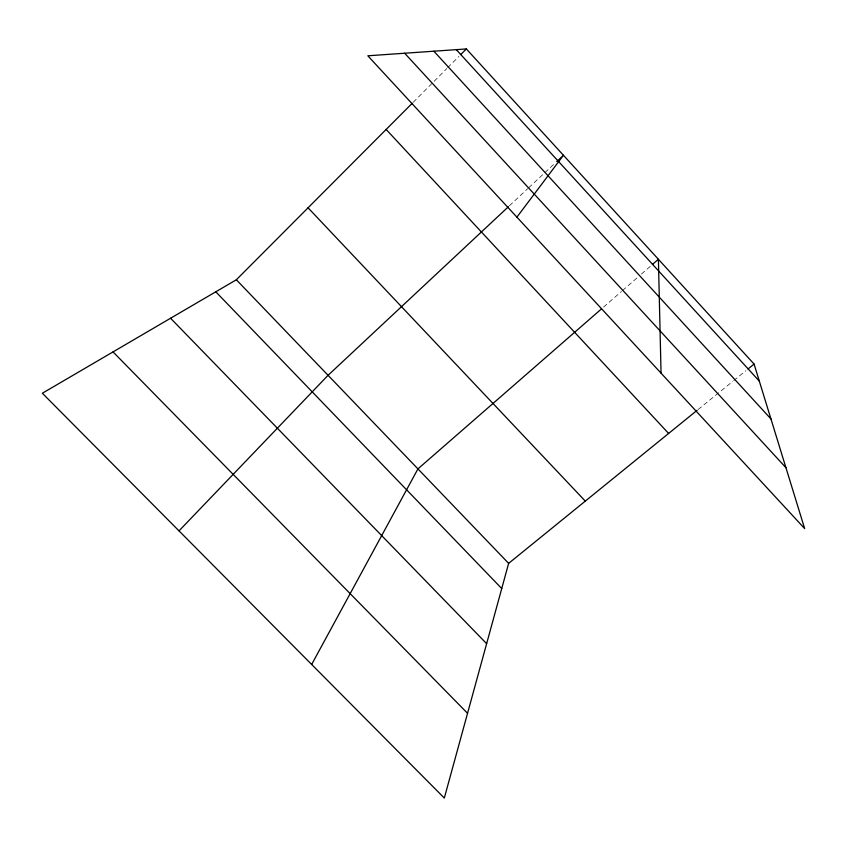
<?xml version="1.0" encoding="UTF-8"?>
<svg xmlns="http://www.w3.org/2000/svg" width="847" height="847" viewBox="0 0 847 847"><rect width="100%" height="100%" fill="white"/><g stroke="black" fill="none" stroke-linecap="round" stroke-linejoin="round"><path stroke-width="0.64" stroke-dasharray="4.24 3.18" d="M413.198 102.307L446.771 68.607M447.703 67.665L458.905 56.431M509.396 205.8L527.734 188.659M528.697 187.759L555.727 162.497M603.551 307.09L621.507 291.442M622.503 290.574L637.463 277.53M641.444 274.057L651.417 265.365M698.129 409.493L732.708 381.415M733.724 380.589L745.932 370.668"/><path stroke-width="1.27" d="M697.113 410.319L508.645 563.361L444.315 798.054L42.35 393.241L236.345 279.775L412.267 103.239M311.664 664.461L417.931 468.899L601.561 308.827M516.903 217.15L563.446 155.276L556.691 161.597M179.013 530.868L328.064 375.306L508.433 206.71M460.768 54.557L466.358 48.946L754.074 364.062L804.65 528.57L367.82 55.796L466.358 48.946M652.412 264.486L658.405 259.277L661.052 373.156M747.975 369.017L754.074 364.062M113.032 351.897L467.544 713.301M170.575 318.25L486.633 643.678M215.794 291.792L501.742 588.538M236.345 279.775L508.645 563.361M308.054 207.811L585.298 501.117M386.147 129.453L668.622 433.452M404.675 53.234L785.942 467.703M433.865 51.201L770.95 418.947M456.3 49.645L759.314 381.118"/></g></svg>
